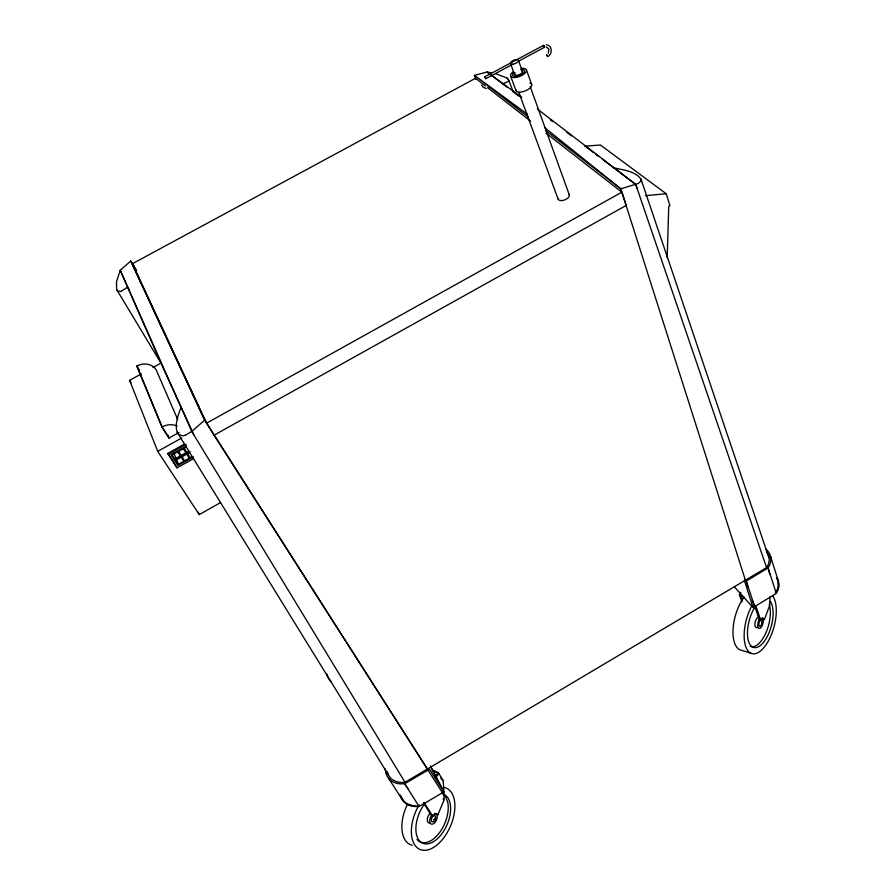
<?xml version="1.0" encoding="UTF-8"?>
<svg xmlns="http://www.w3.org/2000/svg" width="895" height="895" viewBox="0 0 895 895"><rect width="100%" height="100%" fill="white"/><g stroke="black" fill="none" stroke-linecap="round" stroke-linejoin="round"><path stroke-width="1.34" d="M544.07 45.902L543.5 45.388L543.567 46.048M544.059 47.01L543.478 45.399L484.788 76.813L484.889 77.451M769.968 597.032L769.745 605.255L764.364 619.608A5.459 2.472 -74.8 0 0 760.672 620.112L759.284 619.698L754.966 606.899M667.2 257.637L668.755 206.286L669.941 205.626L666.238 193.756L600.4 145.001L585.341 146.176M485.526 78.581L484.788 76.813L484.989 77.384M543.422 45.5L543.433 46.104M419.442 805.019L419.106 806.462L415.336 806.585A24.433 18.459 -36.2 0 1 400.255 794.973M430.461 766.008L443.886 791.918L419.106 806.462L404.674 783.74L405.032 782.297L745.11 580.363M181.103 407.426C178.06 415.179 174.648 423.917 177.199 432.274L388.408 774.902M423.548 802.994L431.502 815.613L432.699 816.184A5.784 3.267 -66.8 0 1 437.879 814.83L444.2 799.615L443.249 780.798L438.27 772.564L432.285 769.901M544.484 47.301L518.809 61.05M734.37 586.851L753.042 607.548L776.278 593.441L777.833 590.454A23.796 17.475 -14.9 0 0 777.095 578.26M753.042 607.548L744.875 581.94L768.089 567.911L769.678 564.913A24.176 17.408 -15.4 0 0 765.426 548.758M548.243 53.297L548.948 49.057L546.185 46.932M641.066 180.756L638.403 183.419L620.806 188.834L545.984 130.815M741.989 601.977L739.427 594.571L740.892 592.311M759.284 619.698L759.978 618.781L759.284 619.698A5.459 2.472 -74.8 0 0 757.92 627.194A5.459 2.472 -74.8 0 0 761.623 626.69A5.459 2.472 -74.8 0 0 762.976 619.195L762.059 617.986L764.364 619.608M436.424 776.826L438.83 773.504L432.856 770.83M435.048 776.994L438.27 772.564M437.879 814.83L434.355 813.365L436.682 814.271A5.784 3.267 -66.7 0 1 435.429 821.878A5.784 3.267 -66.7 0 1 430.249 823.221A5.784 3.267 -66.7 0 1 431.502 815.613L431.938 815.054M431.502 815.613L432.408 814.562M548.87 55.781C552.786 52.783 551.767 45.018 546.297 44.75M745.401 580.195L766.59 567.62L768.089 567.911L776.278 593.441M385.331 768.973A24.836 18.403 -35.6 0 0 400.848 783.886L404.674 783.74L429.455 769.264L443.886 791.918L430.875 767.306M141.388 373.875L129.607 380.353L157.721 451.326L199.238 514.603L220.584 502.576M193.611 458.587L177.053 467.828L168.26 454.302L167.868 453.34L184.538 444.054M168.26 454.302L186.138 444.345M186.451 446.023L170.844 454.727L177.87 465.545L193.376 456.886M186.294 447.041L172.131 454.928L174.771 459.001L188.901 451.125M485.437 85.965L475.536 78.257L132.449 263.689L206.622 423.145L214.062 435.194L626.287 205.391L621.868 192.19L545.95 133.086M174.368 460.153L189.919 451.472M189.762 452.478L175.655 460.354L178.273 464.404L192.358 456.539M177.725 419.576L156.122 369.758A14.477 12.418 -18.2 0 0 136.767 366.066L161.872 427.038L168.987 438.069L179.112 432.43M206.622 423.145L621.868 192.19M157.721 451.326L181.707 437.991M153.011 367.487L160.988 363.101M512.69 64.317L485.784 78.726L484.833 76.802M185.422 435.261L191.754 431.424L204.709 420.135L130.771 261.004L120.232 270.29L116.484 281.757L116.63 289.51L161.201 363.538M120.724 291.501L127.705 287.127L129.126 289.521M502.699 83.828L508.427 81.456L508.796 80.393L507.163 78.089M185.41 435.261L182.703 435.854L178.519 434.343M762.081 622.64L761.623 624.576L762.081 622.64A3.155 1.432 -74.8 0 0 760.493 620.369A3.155 1.432 -74.8 0 0 758.87 624.844A3.155 1.432 -74.8 0 0 760.974 625.448M645.362 195.681L666.238 193.756M418.815 806.071L412.83 805.88M120.702 291.513L117.603 290.886L116.652 289.521M415.101 806.194L408.534 804.672A23.639 17.866 -36.3 0 1 403.522 800.969M491.467 72.752L487.081 72.025L474.462 75.348L475.916 79.275M486.343 88.437L483.479 87.475L481.644 85.047M613.735 167.812C623.054 170.028 634.958 170.855 641.021 179.19L768.872 557.574M775.215 592.882L776.054 593.061M495.573 73.625L507.141 78.066M411.689 805.724L406.453 803.419M739.427 594.571L741.977 595.298M739.785 595.611L743.6 596.708M751.118 653.316L740.075 649.837A31.347 14.398 -74.7 0 1 733.139 628.089A31.347 14.398 -74.7 0 1 744.092 597.155M443.249 780.798L440.787 778.18M443.014 799.056L444.2 799.615M521.695 97.342L487.081 72.025L507.141 87.195M537.291 108.955L635.752 184.471L766.635 567.766M513.708 92.163L519.357 96.425M550.324 119.852L552.662 121.619M566.96 132.438L571.536 135.895M584.715 145.863L593.743 152.698M595.969 154.376L598.184 156.054M602.469 159.288L635.752 184.471L636.983 188.465M527.468 114.314L474.462 75.348L528.374 117.155M544.451 127.403L620.806 188.834L745.49 580.486M487.641 87.676L530.556 121.093M405.524 802.849L403.209 800.589L400.859 796.002M744.371 579.087L746.251 581.135L754.675 606.586L752.281 600.03M404.674 783.74L408.556 789.334M167.868 453.34L177.053 467.828M178.564 451.348L181.193 455.421M182.065 456.774L184.672 460.835M168.596 437.118L162.387 427.486L137.953 368.214M388.519 778.236L403.086 800.857M177.713 451.818L180.342 455.891M181.215 457.244L183.822 461.305M129.607 380.353L131.118 382.691M214.062 435.194L442.466 792.78M184.146 448.238L186.753 452.322M187.626 453.675L190.21 457.737M183.296 448.708L185.914 452.792M186.775 454.145L189.371 458.206M427.62 769.308L204.709 420.135L130.771 261.004L136.689 270.491M136.767 366.066L139.463 370.317M177.199 432.285L178.497 434.321M424.029 802.412L432.699 816.184M193.958 434.981L162.98 367.632L120.232 270.29L191.754 431.424L405.211 782.588M132.449 263.689L134.608 267.281M543.701 46.876L544.261 47.39L544.037 45.913M777.285 579.233L778.079 581.023M167.544 434.59L168.987 438.069M173.697 452.803L178.485 464.393M198.175 512.029L199.238 514.603M508.371 79.252L513.406 92.297M518.854 92.375L558.111 199.126M510.62 76.109L515.979 90.641M510.955 64.72L514.558 74.531M522.445 71.365L518.44 60.301A4.274 1.801 -21.9 0 1 516.158 63.097A4.274 1.801 -21.9 0 1 511.381 64.116M526.394 69.776L531.641 84.365M530.187 86.546L569.343 194.965M741.172 596.003L742.492 599.829M755.928 606.038L760.672 620.112M770.271 555.549L778.359 581.079M746.251 581.135L748.175 587.623M768.089 567.911L769.857 574.556M778.404 582.802L778.516 586.147L776.558 592.065L778.46 587.03L777.833 580.385A23.024 16.893 -14.8 0 0 776.513 577.79M769.252 604.203L770.203 608.992A25.127 11.422 -74.7 0 1 764.397 635.931A25.127 11.422 -74.7 0 1 750.234 646.369M641.033 179.201L641.066 180.734M766.366 551.779A22.532 16.233 -15.4 0 1 766.59 567.62M405.032 782.297A23.147 17.162 -35.6 0 1 387.233 771.725M402.884 800.175A23.639 17.866 -36.3 0 1 400.971 796.55M443.954 787.421A33.372 18.84 -66.7 0 1 450.7 825.593A33.372 18.84 -66.7 0 1 418.457 848.673A33.372 18.84 -66.7 0 1 418.737 805.466M443.114 794.044A26.637 15.036 -66.7 0 1 445.978 827.069A26.637 15.036 -66.7 0 1 419.733 841.11A26.637 15.036 -66.7 0 1 424.398 804.068M412.259 845.316A33.182 18.907 -66.6 0 1 407.449 804.247M443.059 794.156A26.604 15.058 -66.7 0 1 445.833 797.255L447.589 801.719A26.604 15.058 -66.7 0 1 438.561 833.86A26.604 15.058 -66.7 0 1 416.958 839.499M430.215 822.975A5.773 3.267 -66.7 0 1 427.318 819.932A5.773 3.267 -66.7 0 1 430.025 813.432M568.907 194.293A5.997 3.009 -21.1 0 1 564.667 199.921A5.997 3.009 -21.1 0 1 558.066 198.321M521.572 70.727A4.251 1.824 -21.8 0 1 521.337 73.424A4.251 1.824 -21.8 0 1 515.923 75.247A4.251 1.824 -21.8 0 1 515.229 72.875M510.508 63.489A4.274 1.801 -21.9 0 1 512.79 60.692A4.274 1.801 -21.9 0 1 517.556 59.674M529.885 83.078A8.447 3.692 -21.7 0 1 526.215 90.507A8.447 3.692 -21.7 0 1 515.889 89.645M520.745 69.553A6.377 2.741 -21.8 0 1 523.855 72.573A6.377 2.741 -21.8 0 1 515.319 76.433A6.377 2.741 -21.8 0 1 513.719 72.719M521.237 68.456A8.502 3.647 -21.8 0 1 525.443 72.696A8.502 3.647 -21.8 0 1 513.35 77.563A8.502 3.647 -21.8 0 1 513.383 71.611M161.872 427.038A15.551 12.944 -20.4 0 1 177.188 426.054M772.754 595.936A31.526 14.286 -74.8 0 1 769.745 638.336A31.526 14.286 -74.8 0 1 746.877 649.166A31.526 14.286 -74.8 0 1 751.789 605.859M770.293 601.395A25.172 11.4 -74.8 0 1 767.474 636.155A25.172 11.4 -74.8 0 1 749.081 642.733A25.172 11.4 -74.8 0 1 755.056 606.844M757.438 627.373A5.448 2.472 -74.7 0 1 754.955 623.412A5.448 2.472 -74.7 0 1 758.636 617.069M761.891 623.323A3.155 1.432 -74.8 0 1 761.343 624.833M331.418 682.024A28.584 18.471 -68.1 0 1 326.63 673.689M434.019 819.384C434.825 822.404 436.022 816.016 434.019 819.384M488.346 85.853L489.185 87.766L488.346 85.853M546.565 54.819L547.762 56.564L546.565 54.819M433.851 821.364A3.334 1.879 -66.7 0 0 435.138 815.916A3.334 1.879 -66.7 0 0 431.424 818.947A3.334 1.879 -66.7 0 0 433.851 821.364"/></g></svg>
